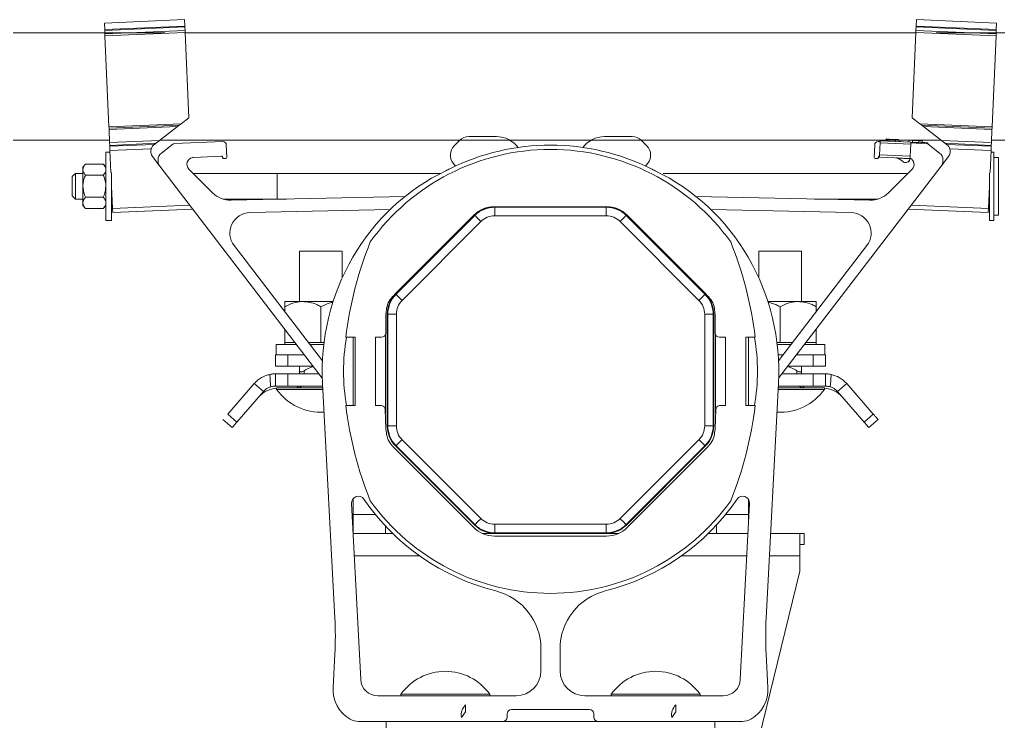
# Model space of a CAD drawing. Header units: feet. Extents: x -17 to 1389, y -162 to 787.
# Drawn here: x 556.53 to 570.69, y 85.02 to 95.17 of the extents above; entities that cross this region are included whole.
import ezdxf

# ---------------------------------------------------------------- set-up
doc = ezdxf.new("R2010")
doc.units = ezdxf.units.FT
doc.header["$MEASUREMENT"] = 0
doc.layers.add('ATI CENTER SUPPORT', color=7, linetype='Continuous')

msp = doc.modelspace()

# ---------------------------------------------------------------- linework, layer by layer
at = {"layer": 'ATI CENTER SUPPORT', "color": 8, "linetype": 'Continuous', "lineweight": 15}
for p, q in [((558.91613, 95.16566), (557.75703, 95.11505)), ((558.92027, 95.07084), (558.91613, 95.16566)), ((569.5045, 95.16566), (569.50036, 95.07084)), ((569.5045, 95.16566), (570.6636, 95.11505)), ((557.76117, 95.02023), (557.75703, 95.11505)), ((558.92027, 95.07084), (557.76117, 95.02023)), ((557.76166, 95.00903), (557.76117, 95.02023)), ((558.92076, 95.05964), (557.76166, 95.00903)), ((558.92076, 95.05964), (558.92027, 95.07084)), ((558.92291, 95.01031), (558.92076, 95.05964)), ((569.49987, 95.05964), (569.49772, 95.01031)), ((569.50036, 95.07084), (569.49987, 95.05964)), ((569.49987, 95.05964), (570.65897, 95.00903)), ((569.50036, 95.07084), (570.65946, 95.02023)), ((570.65946, 95.02023), (570.65897, 95.00903)), ((570.6636, 95.11505), (570.65946, 95.02023)), ((558.6296, 94.97633), (526.19142, 94.97633)), ((557.76382, 94.9597), (557.76166, 95.00903)), ((558.92291, 95.01031), (557.76382, 94.9597)), ((557.76516, 94.92888), (557.76382, 94.9597)), ((558.92426, 94.97949), (557.76516, 94.92888)), ((557.82257, 93.61397), (557.76516, 94.92888)), ((569.50396, 94.97633), (558.91667, 94.97633)), ((558.97817, 93.74461), (558.92426, 94.97949)), ((569.49637, 94.97949), (569.44246, 93.74461)), ((569.49637, 94.97949), (570.65547, 94.92888)), ((569.49772, 95.01031), (570.65681, 94.9597)), ((602.22921, 94.97633), (569.79103, 94.97633)), ((570.65547, 94.92888), (570.59806, 93.61397)), ((570.65681, 94.9597), (570.65547, 94.92888)), ((570.65897, 95.00903), (570.65681, 94.9597)), ((558.97817, 93.74461), (558.86738, 93.65959)), ((569.55325, 93.65959), (569.44246, 93.74461)), ((558.86738, 93.65959), (557.82257, 93.61397)), ((557.82343, 93.59425), (557.82257, 93.61397)), ((558.84006, 93.63863), (557.82343, 93.59425)), ((558.81275, 93.61767), (557.8243, 93.57451)), ((558.81275, 93.61767), (558.55245, 93.41793)), ((558.84006, 93.63863), (558.81275, 93.61767)), ((558.86738, 93.65959), (558.84006, 93.63863)), ((569.55325, 93.65959), (570.59806, 93.61397)), ((569.58057, 93.63863), (569.55325, 93.65959)), ((569.58057, 93.63863), (570.5972, 93.59425)), ((569.60788, 93.61767), (569.58057, 93.63863)), ((569.60788, 93.61767), (570.59633, 93.57451)), ((569.86818, 93.41793), (569.60788, 93.61767)), ((570.59806, 93.61397), (570.5972, 93.59425)), ((557.8243, 93.57451), (557.82343, 93.59425)), ((557.8325, 93.3865), (557.8243, 93.57451)), ((563.02686, 93.47396), (563.42894, 93.47396)), ((564.99169, 93.47396), (565.39377, 93.47396)), ((570.59633, 93.57451), (570.58813, 93.3865)), ((570.5972, 93.59425), (570.59633, 93.57451)), ((557.82326, 93.42137), (526.19142, 93.42137)), ((558.55245, 93.41793), (557.8325, 93.3865)), ((557.8342, 93.34773), (557.8325, 93.3865)), ((558.49877, 93.37675), (557.8342, 93.34773)), ((557.83479, 93.33403), (557.8342, 93.34773)), ((558.47981, 93.36219), (557.83479, 93.33403)), ((557.83748, 93.27249), (557.83479, 93.33403)), ((558.49877, 93.37675), (558.47981, 93.36219)), ((569.86363, 93.42137), (558.55692, 93.42137)), ((558.58104, 93.2366), (558.74822, 93.36488)), ((558.77019, 93.37288), (559.46863, 93.40337)), ((559.52803, 93.1737), (559.52015, 93.35405)), ((562.81545, 93.33924), (562.89595, 93.41974)), ((565.52468, 93.41974), (565.60518, 93.33924)), ((568.8926, 93.1737), (568.90048, 93.35405)), ((568.97833, 93.40222), (568.952, 93.40337)), ((568.97752, 93.38373), (568.96988, 93.20863)), ((568.97887, 93.41456), (568.97752, 93.38373)), ((568.97752, 93.38373), (569.42143, 93.36434)), ((568.97887, 93.41456), (569.42278, 93.39517)), ((569.06529, 93.43946), (569.06456, 93.43511)), ((569.10834, 93.4089), (569.1094, 93.43316)), ((569.10959, 93.43753), (569.1094, 93.43316)), ((569.1094, 93.43316), (569.20188, 93.42912)), ((569.20207, 93.4335), (569.10959, 93.43753)), ((569.20188, 93.42912), (569.20082, 93.40486)), ((569.20207, 93.4335), (569.20188, 93.42912)), ((569.20207, 93.4335), (569.24637, 93.43156)), ((569.24672, 93.42716), (569.24637, 93.43156)), ((569.40439, 93.42466), (569.40366, 93.42031)), ((569.4485, 93.41835), (569.40366, 93.42031)), ((569.42143, 93.36434), (569.41378, 93.18925)), ((569.42278, 93.39517), (569.42143, 93.36434)), ((569.57021, 93.37638), (569.42224, 93.38284)), ((569.65044, 93.37288), (569.42224, 93.38284)), ((569.57075, 93.38871), (569.42278, 93.39517)), ((569.4485, 93.41835), (569.44744, 93.3941)), ((569.44869, 93.42273), (569.4485, 93.41835)), ((569.4485, 93.41835), (569.54098, 93.41431)), ((569.44869, 93.42273), (569.54117, 93.41869)), ((569.53992, 93.39006), (569.54098, 93.41431)), ((569.54117, 93.41869), (569.54098, 93.41431)), ((569.57021, 93.37638), (569.57075, 93.38871)), ((569.58581, 93.41235), (569.58547, 93.41675)), ((569.66885, 93.37207), (569.66939, 93.38441)), ((569.83959, 93.2366), (569.67241, 93.36488)), ((569.86818, 93.41793), (570.58813, 93.3865)), ((569.92186, 93.37675), (570.58643, 93.34773)), ((569.94082, 93.36219), (569.92186, 93.37675)), ((569.94614, 93.35812), (569.94082, 93.36219)), ((569.94082, 93.36219), (570.58583, 93.33403)), ((570.58583, 93.33403), (570.58315, 93.27249)), ((570.58643, 93.34773), (570.58583, 93.33403)), ((570.58813, 93.3865), (570.58643, 93.34773)), ((602.22921, 93.42137), (570.59737, 93.42137)), ((557.83845, 93.25032), (557.77805, 93.25032)), ((557.77805, 92.26291), (557.77805, 93.25032)), ((558.43228, 93.29846), (557.83748, 93.27249)), ((557.85136, 92.95468), (557.83748, 93.27249)), ((558.45171, 93.18506), (558.55825, 93.0462)), ((559.04512, 93.17239), (559.45156, 93.19013)), ((568.96988, 93.20863), (568.96853, 93.1778)), ((568.96853, 93.1778), (569.41244, 93.15842)), ((568.96988, 93.20863), (569.41378, 93.18925)), ((569.41378, 93.18925), (569.41244, 93.15842)), ((569.86237, 93.0462), (569.96892, 93.18506)), ((569.98835, 93.29846), (570.58315, 93.27249)), ((570.58315, 93.27249), (570.56927, 92.95468)), ((570.62234, 93.25032), (570.58218, 93.25032)), ((570.62234, 93.25032), (570.62234, 92.26291)), ((557.48232, 93.077), (557.4453, 93.03407)), ((557.48232, 93.077), (557.74102, 93.077)), ((557.77805, 93.03407), (557.74102, 93.077)), ((558.53275, 93.13868), (558.53275, 93.12134)), ((558.55825, 93.0462), (560.909, 89.98265)), ((559.0377, 93.17178), (559.03241, 93.17085)), ((559.46702, 93.17534), (559.46702, 93.17169)), ((559.48247, 93.15689), (559.51387, 93.15826)), ((562.83747, 93.04875), (562.80267, 93.09158)), ((565.61796, 93.09158), (565.58316, 93.04875)), ((569.86237, 93.0462), (567.50979, 89.98025)), ((568.93815, 93.15689), (568.90675, 93.15826)), ((568.95361, 93.17534), (568.95361, 93.17169)), ((569.23604, 93.16093), (569.23635, 93.16067)), ((569.23635, 93.16067), (569.40684, 93.15322)), ((569.23635, 93.16067), (569.29611, 93.12207)), ((569.39076, 93.11029), (569.39731, 93.11874)), ((569.39475, 93.11776), (569.40684, 93.15322)), ((569.4013, 93.12621), (569.39475, 93.11776)), ((569.39731, 93.11874), (569.4013, 93.12621)), ((569.4013, 93.12621), (569.41228, 93.15843)), ((569.40684, 93.15322), (569.40681, 93.15348)), ((569.40684, 93.15322), (569.41092, 93.15849)), ((569.41246, 93.15895), (569.41339, 93.16167)), ((569.41253, 93.16057), (569.41339, 93.16167)), ((569.88788, 93.13868), (569.88788, 93.12134)), ((570.69011, 93.1733), (570.62234, 93.1733)), ((570.69011, 92.33993), (570.69011, 93.1733)), ((557.33868, 92.94175), (557.2924, 92.89547)), ((557.2924, 92.61776), (557.2924, 92.89547)), ((557.4453, 92.94175), (557.33868, 92.94175)), ((557.33868, 92.94175), (557.33868, 92.57148)), ((557.4453, 92.47916), (557.4453, 93.03407)), ((557.48232, 92.91681), (557.74102, 92.91681)), ((557.86001, 92.26291), (557.86001, 92.95468)), ((558.97973, 93.00379), (559.32114, 92.66239)), ((562.61406, 92.94175), (559.04177, 92.94175)), ((560.25461, 92.94175), (560.25461, 92.57148)), ((569.37886, 92.94175), (565.83871, 92.94175)), ((569.4409, 93.00379), (569.09949, 92.66239)), ((570.56062, 92.94916), (570.56062, 92.26291)), ((557.87399, 92.43631), (557.86001, 92.75661)), ((570.56062, 92.75661), (570.54664, 92.43631)), ((557.2924, 92.61776), (557.33868, 92.57148)), ((570.55437, 92.61344), (570.56062, 92.61344)), ((557.33868, 92.57148), (557.4453, 92.57148)), ((557.4453, 92.47916), (557.48232, 92.43623)), ((557.48232, 92.59642), (557.74102, 92.59642)), ((557.74102, 92.43623), (557.77805, 92.47916)), ((557.86001, 92.57148), (557.86809, 92.57148)), ((558.98889, 92.48499), (557.87399, 92.43631)), ((559.47035, 92.57148), (560.39087, 92.57148)), ((559.59104, 92.55403), (562.10608, 92.6089)), ((568.82959, 92.55403), (566.31455, 92.6089)), ((568.02976, 92.57148), (568.95028, 92.57148)), ((569.43174, 92.48499), (570.54664, 92.43631)), ((570.56062, 92.56407), (570.55222, 92.56407)), ((557.48232, 92.43623), (557.74102, 92.43623)), ((557.87668, 92.37466), (557.87399, 92.43631)), ((559.03475, 92.42522), (557.87668, 92.37466)), ((559.86179, 92.37475), (561.88955, 92.41899)), ((563.09937, 92.33624), (561.95384, 91.19071)), ((561.9678, 91.19649), (563.11334, 92.34203)), ((561.97536, 91.19472), (563.11511, 92.33447)), ((561.97618, 91.1939), (563.11593, 92.33365)), ((563.11334, 92.34203), (563.152, 92.38069)), ((563.11511, 92.33447), (563.11593, 92.33365)), ((563.152, 92.38069), (563.15185, 92.38084)), ((563.4003, 92.46089), (565.02033, 92.46089)), ((563.40439, 92.32973), (563.40439, 92.45429)), ((563.40439, 92.45429), (565.01624, 92.45429)), ((563.40439, 92.45313), (565.01624, 92.45313)), ((565.01624, 92.32973), (563.40439, 92.32973)), ((565.01624, 92.32973), (565.01624, 92.45429)), ((565.10003, 92.45299), (565.10196, 92.45299)), ((565.30552, 92.33447), (565.3047, 92.33365)), ((565.3047, 92.33365), (566.44445, 91.1939)), ((565.30552, 92.33447), (566.44527, 91.19472)), ((565.30729, 92.34203), (566.45283, 91.19649)), ((566.46679, 91.19071), (565.32126, 92.33624)), ((568.55883, 92.37475), (566.53108, 92.419)), ((569.38588, 92.42522), (570.54395, 92.37466)), ((570.54664, 92.43631), (570.54395, 92.37466)), ((570.62234, 92.33993), (570.69011, 92.33993)), ((557.77805, 92.26291), (557.86001, 92.26291)), ((563.20319, 92.24639), (562.06344, 91.10664)), ((566.35719, 91.10664), (565.21744, 92.24639)), ((570.56062, 92.26291), (570.62234, 92.26291)), ((559.63325, 91.89827), (560.91194, 90.23184)), ((560.58113, 91.81741), (560.58113, 91.08926)), ((561.19212, 91.81741), (560.58113, 91.81741)), ((561.19826, 91.43251), (561.19826, 91.81741)), ((567.22237, 91.81741), (567.22237, 91.43251)), ((567.83949, 91.81741), (567.22237, 91.81741)), ((568.78738, 91.89827), (567.50926, 90.23259)), ((567.83949, 91.08926), (567.83949, 91.81741)), ((561.89457, 91.12326), (561.9678, 91.19649)), ((561.97536, 91.19472), (561.97618, 91.1939)), ((566.44527, 91.19472), (566.44445, 91.1939)), ((561.06654, 91.08926), (560.36539, 91.08926)), ((561.92718, 91.16145), (561.92692, 91.16119)), ((566.49371, 91.16119), (566.49345, 91.16145)), ((568.05524, 91.08926), (567.35409, 91.08926)), ((560.36539, 91.01521), (560.36539, 90.94413)), ((567.53093, 91.01521), (567.53093, 90.49682)), ((568.05524, 91.01521), (568.05524, 90.94413)), ((561.82919, 90.88978), (561.82919, 90.632)), ((561.84894, 89.2895), (561.84894, 90.90953)), ((561.85554, 89.29359), (561.85554, 90.90544)), ((561.85554, 90.90544), (561.9801, 90.90544)), ((561.8567, 89.29359), (561.8567, 90.90544)), ((561.9801, 90.90544), (561.9801, 89.29359)), ((566.44052, 89.29359), (566.44052, 90.90544)), ((566.44052, 90.90544), (566.56509, 90.90544)), ((566.56393, 90.90544), (566.56393, 89.29359)), ((566.56509, 90.90544), (566.56509, 89.29359)), ((566.57169, 90.90953), (566.57169, 89.2895)), ((566.59144, 90.632), (566.59144, 90.88978)), ((560.36539, 90.6911), (560.36539, 90.46621)), ((568.05524, 90.46621), (568.05524, 90.6911)), ((560.36539, 90.49682), (560.51446, 90.49682)), ((560.70862, 90.49682), (560.93488, 90.49682)), ((561.38387, 90.57347), (561.24949, 90.57347)), ((561.35561, 90.57347), (561.35561, 89.58607)), ((561.38387, 89.58607), (561.38387, 90.57347)), ((561.76756, 90.57347), (561.6801, 90.57347)), ((561.6801, 89.58607), (561.6801, 90.57347)), ((561.82179, 89.47439), (561.82179, 90.60572)), ((566.59884, 90.60572), (566.59884, 89.47439)), ((566.74053, 90.57347), (566.65307, 90.57347)), ((566.74053, 89.58607), (566.74053, 90.57347)), ((567.03675, 89.58607), (567.03675, 90.57347)), ((567.17114, 90.57347), (567.03675, 90.57347)), ((567.07662, 89.58607), (567.07662, 90.57347)), ((567.48575, 90.49682), (567.71201, 90.49682)), ((567.90617, 90.49682), (568.05524, 90.49682)), ((560.24147, 90.46621), (560.24147, 90.3181)), ((560.24147, 90.46621), (560.53795, 90.46621)), ((560.73211, 90.46621), (560.93113, 90.46621)), ((567.4895, 90.46621), (567.68852, 90.46621)), ((567.88268, 90.46621), (568.17916, 90.46621)), ((568.17916, 90.3181), (568.17916, 90.46621)), ((560.23015, 90.15577), (560.23015, 90.3181)), ((560.23015, 90.3181), (560.6516, 90.3181)), ((560.41093, 90.3181), (560.41093, 90.15577)), ((567.50358, 90.3181), (567.57487, 90.3181)), ((567.76903, 90.3181), (568.19048, 90.3181)), ((568.0097, 90.15577), (568.0097, 90.3181)), ((568.19048, 90.3181), (568.19048, 90.15577)), ((560.77616, 90.15577), (560.23015, 90.15577)), ((560.57859, 90.08939), (560.57859, 90.04345)), ((560.64771, 90.04345), (560.64771, 90.08939)), ((567.64447, 90.15577), (568.19048, 90.15577)), ((567.77284, 90.04345), (567.77284, 90.08939)), ((567.84196, 90.08939), (567.84196, 90.04345)), ((560.23015, 90.04345), (560.23015, 89.8667)), ((560.86235, 90.04345), (560.23015, 90.04345)), ((560.41093, 89.8667), (560.41093, 90.04345)), ((568.19048, 90.04345), (567.55828, 90.04345)), ((568.0097, 90.04345), (568.0097, 89.8667)), ((568.19048, 89.8667), (568.19048, 90.04345)), ((559.92462, 89.90421), (559.54076, 89.46263)), ((560.05801, 89.78825), (559.67415, 89.34667)), ((560.05801, 89.78825), (559.92462, 89.90421)), ((560.23015, 89.8667), (560.91508, 89.8667)), ((560.24789, 89.8426), (560.24789, 89.81852)), ((560.91634, 89.8426), (560.24789, 89.8426)), ((560.9176, 89.81852), (560.24789, 89.81852)), ((560.91297, 89.90696), (561.09088, 86.51217)), ((567.50766, 89.90696), (567.32975, 86.51217)), ((568.17274, 89.81852), (567.50303, 89.81852)), ((568.17274, 89.8426), (567.50429, 89.8426)), ((568.19048, 89.8667), (567.50555, 89.8667)), ((568.17274, 89.81852), (568.17274, 89.8426)), ((568.36262, 89.78825), (568.49601, 89.90421)), ((568.74648, 89.34667), (568.36262, 89.78825)), ((568.87987, 89.46263), (568.49601, 89.90421)), ((561.38387, 89.58607), (561.24949, 89.58607)), ((561.76756, 89.58607), (561.6801, 89.58607)), ((561.81994, 89.52721), (561.82945, 89.2549)), ((566.60069, 89.52721), (566.59118, 89.2549)), ((566.74053, 89.58607), (566.65307, 89.58607)), ((567.17114, 89.58607), (567.03675, 89.58607)), ((559.60522, 89.26737), (559.47183, 89.38333)), ((559.54076, 89.46263), (559.67415, 89.34667)), ((568.74648, 89.34667), (568.87987, 89.46263)), ((568.9488, 89.38333), (568.81541, 89.26737)), ((561.85554, 89.29359), (561.9801, 89.29359)), ((566.44052, 89.29359), (566.56509, 89.29359)), ((562.06344, 89.09239), (563.20319, 87.95264)), ((565.21744, 87.95264), (566.35719, 89.09239)), ((561.92718, 88.99809), (561.92692, 88.99835)), ((561.95384, 88.96883), (563.09937, 87.82329)), ((563.11334, 87.857), (561.9678, 89.00254)), ((561.97536, 89.00431), (561.97618, 89.00513)), ((563.11511, 87.86456), (561.97536, 89.00431)), ((563.11593, 87.86538), (561.97618, 89.00513)), ((566.44445, 89.00513), (565.3047, 87.86538)), ((566.44527, 89.00431), (565.30552, 87.86456)), ((566.45283, 89.00254), (565.30729, 87.857)), ((565.32126, 87.82329), (566.46679, 88.96883)), ((566.44527, 89.00431), (566.44445, 89.00513)), ((566.49371, 88.99835), (566.49345, 88.99809)), ((561.35561, 88.24045), (561.35561, 87.73814)), ((567.07662, 87.93168), (567.07662, 88.224)), ((561.46498, 85.62354), (561.3315, 88.17048)), ((567.08913, 88.17048), (566.95565, 85.62354)), ((561.67767, 88.00968), (561.35561, 88.00968)), ((566.74296, 88.00968), (567.07662, 88.00968)), ((561.82166, 87.73814), (561.82166, 87.84507)), ((563.11511, 87.86456), (563.11593, 87.86538)), ((563.40439, 87.86931), (565.01624, 87.86931)), ((563.40439, 87.74474), (563.40439, 87.86931)), ((565.01624, 87.74474), (565.01624, 87.86931)), ((565.30552, 87.86456), (565.3047, 87.86538)), ((566.61056, 87.85752), (566.61056, 87.73814)), ((561.35415, 87.73814), (561.92638, 87.73814)), ((563.22125, 87.73814), (565.19938, 87.73814)), ((563.4003, 87.69864), (565.02033, 87.69864)), ((565.01624, 87.7459), (563.40439, 87.7459)), ((565.01624, 87.74474), (563.40439, 87.74474)), ((566.49425, 87.73814), (567.06648, 87.73814)), ((567.394, 87.73814), (567.8779, 87.73814)), ((567.81618, 87.19259), (567.81618, 87.73814)), ((567.8779, 87.57621), (567.8779, 87.73814)), ((567.81618, 87.57621), (567.8779, 87.57621)), ((561.37113, 87.41427), (562.31435, 87.41427)), ((566.10628, 87.41427), (567.0495, 87.41427)), ((567.37703, 87.41427), (567.81618, 87.41427)), ((567.22203, 84.76684), (567.81618, 87.19259)), ((561.06517, 85.50555), (561.09086, 85.99499)), ((564.07208, 86.06807), (564.07208, 85.75001)), ((564.34855, 86.06807), (564.34855, 85.75001)), ((567.35546, 85.50555), (567.32977, 85.99499)), ((563.71168, 85.3896), (561.71149, 85.3896)), ((562.04727, 85.41369), (562.04727, 85.3896)), ((562.04727, 85.41369), (563.33089, 85.41369)), ((563.33089, 85.3896), (563.33089, 85.41369)), ((566.70914, 85.3896), (564.70895, 85.3896)), ((565.08974, 85.41369), (565.08974, 85.3896)), ((565.08974, 85.41369), (566.37336, 85.41369)), ((566.37336, 85.3896), (566.37336, 85.41369)), ((562.97987, 85.26014), (562.97987, 85.15998)), ((566.02234, 85.26014), (566.02234, 85.15998)), ((562.97987, 85.15998), (562.92166, 85.0777)), ((563.58391, 85.07981), (563.58391, 85.13165)), ((563.64439, 85.19212), (564.77624, 85.19212)), ((564.83672, 85.13165), (564.83672, 85.07981)), ((566.02234, 85.15998), (565.96413, 85.0777)), ((566.98636, 85.01933), (561.43427, 85.01933)), ((561.83416, 85.01933), (561.83416, 84.64905)), ((566.58647, 85.01933), (566.58647, 84.64905))]:
    msp.add_line(p, q, dxfattribs=at)
at = {"layer": 'ATI CENTER SUPPORT', "color": 8, "linetype": 'Continuous', "lineweight": 15, "flags": 128}
for points in [[(558.92426, 94.97949), (558.92399, 94.9855), (558.92374, 94.99128), (558.92351, 94.99661), (558.92331, 95.00128), (558.92314, 95.00512), (558.92301, 95.00796), (558.92294, 95.00972), (558.92291, 95.01031)], [(569.49772, 95.01031), (569.49769, 95.00972), (569.49762, 95.00796), (569.49749, 95.00512), (569.49732, 95.00128), (569.49712, 94.99661), (569.49689, 94.99128), (569.49664, 94.9855), (569.49637, 94.97949)], [(558.47981, 93.36219), (558.47888, 93.36149), (558.4771, 93.36012), (558.47449, 93.35812)], [(558.55245, 93.41793), (558.54235, 93.41018), (558.5326, 93.40271), (558.52357, 93.39577), (558.51556, 93.38963), (558.50886, 93.38449), (558.50372, 93.38055), (558.50032, 93.37794), (558.49877, 93.37675)], [(569.06456, 93.43511), (569.06798, 93.43496), (569.0777, 93.43454), (569.09224, 93.4339), (569.1094, 93.43316)], [(569.10959, 93.43753), (569.09264, 93.43827), (569.07827, 93.4389), (569.06866, 93.43932), (569.06529, 93.43946)], [(569.20188, 93.42912), (569.21904, 93.42837), (569.23358, 93.42774), (569.2433, 93.42731), (569.24672, 93.42716)], [(569.40439, 93.42466), (569.40776, 93.42451), (569.41736, 93.42409), (569.43173, 93.42347), (569.44869, 93.42273)], [(569.54098, 93.41431), (569.55814, 93.41356), (569.57268, 93.41293), (569.5824, 93.4125), (569.58581, 93.41235)], [(569.54117, 93.41869), (569.55812, 93.41795), (569.57249, 93.41732), (569.58209, 93.4169), (569.58547, 93.41675)], [(569.57075, 93.38871), (569.58999, 93.38787), (569.6085, 93.38707), (569.62555, 93.38632), (569.6405, 93.38567), (569.65277, 93.38513), (569.66188, 93.38474), (569.6675, 93.38449), (569.66939, 93.38441)], [(569.92186, 93.37675), (569.92031, 93.37794), (569.91691, 93.38055), (569.91177, 93.38449), (569.90507, 93.38963), (569.89706, 93.39577), (569.88803, 93.40271), (569.87828, 93.41018), (569.86818, 93.41793)], [(563.20319, 92.24639), (563.18635, 92.26323), (563.17015, 92.27943), (563.15518, 92.2944), (563.13116, 92.31842), (563.12301, 92.32658), (563.11787, 92.33172), (563.11593, 92.33365)], [(565.21744, 92.24639), (565.23428, 92.26323), (565.25048, 92.27943), (565.26545, 92.2944), (565.28947, 92.31842), (565.29762, 92.32658), (565.30276, 92.33172), (565.3047, 92.33365)], [(562.06344, 91.10664), (562.0466, 91.12348), (562.0304, 91.13968), (562.01543, 91.15465), (562.00227, 91.16781), (561.99141, 91.17867), (561.98326, 91.18682), (561.97811, 91.19196), (561.97618, 91.1939)], [(566.35719, 91.10664), (566.37403, 91.12348), (566.39023, 91.13968), (566.4052, 91.15465), (566.41836, 91.16781), (566.42922, 91.17867), (566.43737, 91.18682), (566.44251, 91.19196), (566.44445, 91.1939)], [(568.87987, 89.46263), (568.89499, 89.44523), (568.9086, 89.42957), (568.92049, 89.4159), (568.93047, 89.40442), (568.9384, 89.3953), (568.94415, 89.38868), (568.94764, 89.38467), (568.9488, 89.38333)], [(559.67415, 89.34667), (559.65903, 89.32928), (559.64542, 89.31362), (559.63353, 89.29994), (559.62355, 89.28846), (559.61562, 89.27934), (559.60987, 89.27273), (559.60639, 89.26871), (559.60522, 89.26737)], [(568.81541, 89.26737), (568.81424, 89.26871), (568.81076, 89.27273), (568.80501, 89.27934), (568.79708, 89.28846), (568.7871, 89.29994), (568.77521, 89.31362), (568.7616, 89.32928), (568.74648, 89.34667)], [(561.97618, 89.00513), (561.97811, 89.00707), (561.98326, 89.01221), (561.99141, 89.02036), (562.00227, 89.03122), (562.01543, 89.04438), (562.0304, 89.05935), (562.0466, 89.07556), (562.06344, 89.09239)], [(566.44445, 89.00513), (566.44251, 89.00707), (566.43737, 89.01221), (566.42922, 89.02036), (566.41836, 89.03122), (566.4052, 89.04438), (566.39023, 89.05935), (566.37403, 89.07556), (566.35719, 89.09239)], [(563.11593, 87.86538), (563.11787, 87.86732), (563.12301, 87.87246), (563.15518, 87.90463), (563.17015, 87.9196), (563.18635, 87.9358), (563.20319, 87.95264)], [(565.3047, 87.86538), (565.30276, 87.86732), (565.29762, 87.87246), (565.26545, 87.90463), (565.25048, 87.9196), (565.23428, 87.9358), (565.21744, 87.95264)]]:
    msp.add_lwpolyline(points, dxfattribs=at)
at = {"layer": 'ATI CENTER SUPPORT', "color": 8, "linetype": 'Continuous', "lineweight": 15}
msp.add_lwpolyline([(560.8897, 91.01521), (560.8897, 90.49682)], dxfattribs=at)
for centre, radius, start, end in [((563.02686, 93.28883), 0.18514, 90, 135), ((563.42894, 93.08493), 0.38904, 36.616696, 90), ((564.99169, 93.08493), 0.38904, 90, 143.383304), ((565.39377, 93.28883), 0.18514, 45, 90), ((558.77188, 93.33404), 0.03887, 92.5, 127.5), ((559.47078, 93.35405), 0.04937, 0, 92.5), ((564.21031, 90.07977), 3.27102, 63.542231, 116.457769), ((562.94636, 93.20833), 0.18514, 135, 219.092931), ((565.47427, 93.20833), 0.18514, 320.907069, 45), ((568.94985, 93.35405), 0.04937, 87.5, 180), ((569.0373, 93.43968), 0.02765, 267.5, 350.5), ((569.27428, 93.42933), 0.02765, 184.5, 267.5), ((569.37639, 93.42487), 0.02765, 267.5, 350.5), ((569.61338, 93.41452), 0.02765, 184.5, 267.5), ((569.03405, 79.00713), 14.37897, 87.469666, 87.543091), ((569.64875, 93.33404), 0.03887, 52.5, 87.5), ((558.54963, 93.26019), 0.12343, 161.941164, 217.5), ((558.65617, 93.13868), 0.12343, 127.5, 180), ((559.45221, 93.17534), 0.01481, 0, 92.5), ((564.21031, 90.07977), 3.20906, 35.66106, 144.33894), ((568.96842, 93.17534), 0.01481, 87.5, 180), ((569.76446, 93.13868), 0.12343, 0, 52.5), ((569.871, 93.26019), 0.12343, 322.5, 18.058836), ((558.65617, 93.12134), 0.12343, 180, 217.5), ((559.04955, 93.07361), 0.09874, 100, 225), ((559.04942, 93.07374), 0.09874, 92.5, 96.820454), ((559.48183, 93.17169), 0.01481, 180, 272.5), ((559.51323, 93.17306), 0.01481, 272.5, 2.5), ((568.9074, 93.17306), 0.01481, 177.5, 267.5), ((568.9388, 93.17169), 0.01481, 267.5, 0), ((569.3474, 93.16501), 0.0669, 219.937981, 315.058793), ((569.37108, 93.07361), 0.09874, 315, 65.102047), ((569.76446, 93.12134), 0.12343, 322.5, 0), ((564.05309, 90.17054), 3.12033, 115.744407, 150), ((560.55332, 97.42812), 4.93701, 295.744407, 296.457769), ((567.86731, 97.42812), 4.93701, 243.542231, 244.255593), ((564.36754, 90.17054), 3.12033, 30, 64.255593), ((559.58296, 92.92421), 0.37028, 225, 271.25), ((568.83767, 92.92421), 0.37028, 268.75, 315), ((559.86826, 92.0786), 0.29622, 91.25, 217.5), ((563.4003, 92.03532), 0.42557, 90, 135), ((563.4003, 92.05507), 0.40582, 90, 135), ((563.40439, 92.04519), 0.4091, 90, 135), ((563.40439, 92.04519), 0.40794, 90, 135), ((563.40439, 92.04519), 0.28453, 90, 135), ((565.01624, 92.04519), 0.4091, 45, 90), ((565.01624, 92.04519), 0.40794, 45, 90), ((565.01624, 92.04519), 0.28453, 45, 90), ((565.02033, 92.05507), 0.40582, 45, 90), ((565.02033, 92.03532), 0.42557, 45, 90), ((568.55237, 92.0786), 0.29622, 322.5, 88.75), ((566.64115, 89.92332), 5.43072, 158.080586, 173.124193), ((561.77948, 89.92332), 5.43072, 6.875807, 21.919414), ((564.21031, 90.07977), 3.30187, 150, 183), ((564.21031, 90.07977), 3.30187, 357, 30), ((562.25476, 90.90953), 0.40582, 135, 180), ((562.26464, 90.90544), 0.4091, 135, 180), ((562.26464, 90.90544), 0.40794, 135, 180), ((566.15599, 90.90544), 0.40794, 0, 45), ((566.15599, 90.90544), 0.4091, 0, 45), ((566.16587, 90.90953), 0.40582, 0, 45), ((562.14975, 90.93836), 0.31513, 135, 175.418529), ((562.25476, 90.88978), 0.42557, 135, 140.331223), ((562.26464, 90.90544), 0.28453, 135, 180), ((566.15599, 90.90544), 0.28453, 0, 45), ((566.16587, 90.88978), 0.42557, 39.668777, 45), ((566.27088, 90.93836), 0.31513, 4.581471, 45), ((562.25476, 90.88978), 0.42557, 170.020935, 180), ((566.16587, 90.88978), 0.42557, 0, 9.979065), ((561.76756, 90.63518), 0.06171, 270, 357.044145), ((566.65307, 90.63518), 0.06171, 182.955855, 270), ((564.21031, 90.07977), 2.99331, 170.50655, 189.493472), ((564.21031, 90.07977), 2.99331, 350.50655, 9.49345), ((560.26543, 89.47149), 0.36435, 92.759656, 139), ((560.8897, 90.27814), 0.78941, 215.607618, 273.276461), ((560.51745, 89.90382), 0.06122, 270, 322.67761), ((567.53093, 90.27814), 0.78941, 267.249098, 324.392382), ((567.90318, 89.90382), 0.06122, 217.32239, 270), ((568.1552, 89.47149), 0.36435, 41, 87.240344), ((566.64115, 90.23622), 5.43072, 186.875807, 201.919414), ((561.75827, 89.52506), 0.06171, 2, 81.337649), ((566.66236, 89.52506), 0.06171, 98.662351, 178), ((561.77948, 90.23622), 5.43072, 338.080586, 353.124193), ((562.25476, 89.26975), 0.42557, 182, 189.979065), ((562.25476, 89.2895), 0.40582, 180, 225), ((562.26464, 89.29359), 0.4091, 180, 225), ((562.26464, 89.29359), 0.40794, 180, 225), ((562.26464, 89.29359), 0.28453, 180, 225), ((566.15599, 89.29359), 0.28453, 315, 0), ((566.15599, 89.29359), 0.40794, 315, 0), ((566.15599, 89.29359), 0.4091, 315, 0), ((566.16587, 89.2895), 0.40582, 315, 0), ((566.16587, 89.26975), 0.42557, 350.020935, 358), ((562.14975, 89.22118), 0.31513, 184.581471, 225), ((566.27088, 89.22118), 0.31513, 315, 355.418529), ((562.25476, 89.26975), 0.42557, 219.668777, 225), ((566.16587, 89.26975), 0.42557, 315, 320.331223), ((561.4301, 88.17564), 0.09874, 34.406621, 183), ((564.21031, 90.07977), 3.27102, 214.406621, 255.973326), ((564.21031, 90.07977), 3.27102, 284.026674, 325.593379), ((566.99053, 88.17564), 0.09874, 357, 145.593379), ((564.21031, 90.07977), 3.20906, 215.66106, 324.33894), ((563.40439, 88.15384), 0.28453, 225, 270), ((565.01624, 88.15384), 0.28453, 270, 315), ((563.4003, 88.12421), 0.42557, 225, 270), ((563.4003, 88.14396), 0.40582, 225, 270), ((563.40439, 88.15384), 0.4091, 225, 270), ((563.40439, 88.15384), 0.40794, 225, 270), ((565.01624, 88.15384), 0.40794, 270, 315), ((565.01624, 88.15384), 0.4091, 270, 315), ((565.02033, 88.14396), 0.40582, 270, 315), ((565.02033, 88.12421), 0.42557, 270, 315), ((563.2081, 86.06806), 0.86398, 0, 75.973326), ((565.21253, 86.06806), 0.86398, 104.026674, 180), ((556.16063, 86.25379), 4.93701, 356.99525, 3), ((572.26, 86.25379), 4.93701, 177, 183.00475), ((562.68908, 84.95407), 0.78941, 35.607618, 144.392382), ((563.71168, 85.75001), 0.3604, 270, 0), ((564.70895, 85.75001), 0.3604, 180, 270), ((565.73155, 84.95407), 0.78941, 35.607618, 144.392382), ((561.71149, 85.63646), 0.24685, 183, 270), ((566.70914, 85.63646), 0.24685, 270, 357), ((561.55819, 85.47967), 0.4937, 176.99525, 239.866792), ((566.86244, 85.47967), 0.4937, 300.133208, 3.00475), ((563.13998, 85.10856), 0.22049, 136.566238, 188.044705), ((566.18245, 85.10855), 0.22049, 136.566391, 188.044282), ((563.64439, 85.13165), 0.06048, 90, 180), ((564.77624, 85.13165), 0.06048, 0, 90), ((561.43427, 85.26618), 0.24685, 239.866792, 270), ((563.52343, 85.07981), 0.06048, 270, 0), ((564.8972, 85.07981), 0.06048, 180, 270), ((566.98636, 85.26618), 0.24685, 270, 300.133208)]:
    msp.add_arc(centre, radius, start, end, dxfattribs=at)
for centre, start_param, end_param in [((560.51745, 89.90382), 4.71238898, 5.63178671), ((567.90318, 89.90382), 3.79299125, 4.71238898)]:
    msp.add_ellipse(centre, major_axis=(0.13034, 0), ratio=0.46969697, start_param=start_param, end_param=end_param, dxfattribs=at)
for points, knots in [([(558.47449, 93.35812), (558.47, 93.35443), (558.46105, 93.34709), (558.4466, 93.32944), (558.43718, 93.31229), (558.43341, 93.30165), (558.43228, 93.29846)], [0, 0, 0, 0, 0.30673999, 0.61137812, 0.88335808, 1, 1, 1, 1]), ([(569.98835, 93.29846), (569.98549, 93.30578), (569.97978, 93.32037), (569.9667, 93.33912), (569.95446, 93.35152), (569.94812, 93.35655), (569.94614, 93.35812)], [0, 0, 0, 0, 0.26942202, 0.53727813, 0.85599061, 1, 1, 1, 1]), ([(557.4453, 92.9969), (557.4467, 93.0081), (557.44956, 93.0309), (557.46615, 93.05744), (557.47866, 93.07257), (557.48232, 93.077)], [0, 0, 0, 0, 0.40573116, 0.82609365, 1, 1, 1, 1]), ([(557.77805, 92.9969), (557.77665, 93.0081), (557.77379, 93.0309), (557.7572, 93.05744), (557.74469, 93.07257), (557.74102, 93.077)], [0, 0, 0, 0, 0.40573116, 0.82609365, 1, 1, 1, 1]), ([(569.21268, 93.16714), (569.21401, 93.16709), (569.21706, 93.16697), (569.22317, 93.16652), (569.23021, 93.16503), (569.2341, 93.1623), (569.23604, 93.16093)], [0, 0, 0, 0, 0.19905173, 0.45745711, 0.72901831, 1, 1, 1, 1]), ([(569.40681, 93.15348), (569.40654, 93.15477), (569.40599, 93.15736), (569.40641, 93.15853), (569.40868, 93.1586), (569.4113, 93.15848), (569.41244, 93.15842)], [0, 0, 0, 0, 0.27102238, 0.54256213, 0.80093579, 1, 1, 1, 1]), ([(569.40833, 93.15848), (569.4082, 93.15796), (569.40775, 93.15626), (569.40719, 93.15462), (569.40681, 93.15348)], [0, 0, 0, 0, 0.30532329, 1, 1, 1, 1]), ([(557.48232, 92.91681), (557.47261, 92.92925), (557.45281, 92.9546), (557.44537, 92.98226), (557.4453, 92.99651), (557.4453, 92.9969)], [0, 0, 0, 0, 0.48399084, 0.98561769, 1, 1, 1, 1]), ([(557.4453, 92.75661), (557.44534, 92.76025), (557.44582, 92.80496), (557.45876, 92.85987), (557.47839, 92.9073), (557.48232, 92.91681)], [0, 0, 0, 0, 0.06604785, 0.81289507, 1, 1, 1, 1]), ([(557.74102, 92.91681), (557.75074, 92.92925), (557.77053, 92.9546), (557.77798, 92.98226), (557.77805, 92.99651), (557.77805, 92.9969)], [0, 0, 0, 0, 0.48399084, 0.98561769, 1, 1, 1, 1]), ([(557.77805, 92.75661), (557.77801, 92.76025), (557.77753, 92.80496), (557.76459, 92.85987), (557.74496, 92.9073), (557.74102, 92.91681)], [0, 0, 0, 0, 0.06604785, 0.81289507, 1, 1, 1, 1]), ([(557.48232, 92.59642), (557.47667, 92.60997), (557.45544, 92.66089), (557.44959, 92.7161), (557.4453, 92.75661)], [0, 0, 0, 0, 0.26616024, 1, 1, 1, 1]), ([(557.74102, 92.59642), (557.74667, 92.60997), (557.7679, 92.66089), (557.77376, 92.7161), (557.77805, 92.75661)], [0, 0, 0, 0, 0.26616024, 1, 1, 1, 1]), ([(557.4453, 92.51633), (557.4467, 92.52752), (557.44956, 92.55032), (557.46615, 92.57687), (557.47866, 92.592), (557.48232, 92.59642)], [0, 0, 0, 0, 0.40572381, 0.82610462, 1, 1, 1, 1]), ([(557.48232, 92.43623), (557.47261, 92.44867), (557.45281, 92.474), (557.44537, 92.50174), (557.4453, 92.51593), (557.4453, 92.51633)], [0, 0, 0, 0, 0.48399676, 0.98561973, 1, 1, 1, 1]), ([(557.77805, 92.51633), (557.77665, 92.52752), (557.77378, 92.55032), (557.7572, 92.57687), (557.74469, 92.592), (557.74102, 92.59642)], [0, 0, 0, 0, 0.40572381, 0.82610462, 1, 1, 1, 1]), ([(557.74102, 92.43623), (557.75074, 92.44867), (557.77053, 92.474), (557.77798, 92.50174), (557.77805, 92.51593), (557.77805, 92.51633)], [0, 0, 0, 0, 0.48399676, 0.98561973, 1, 1, 1, 1]), ([(560.36539, 91.01521), (560.40416, 91.03378), (560.48309, 91.0716), (560.57373, 91.08863), (560.62233, 91.0892), (560.62754, 91.08926)], [0, 0, 0, 0, 0.46298096, 0.94243509, 1, 1, 1, 1]), ([(560.36539, 91.08926), (560.36539, 91.08925), (560.36539, 91.08908), (560.36539, 91.08013), (560.36539, 91.05185), (560.36539, 91.026), (560.36539, 91.01521)], [0, 0, 0, 0, 0.02585064, 0.3774451, 0.73992947, 1, 1, 1, 1]), ([(560.62754, 91.08926), (560.66115, 91.08689), (560.72954, 91.08208), (560.81695, 91.05143), (560.86927, 91.02538), (560.8897, 91.01521)], [0, 0, 0, 0, 0.37067582, 0.75427439, 1, 1, 1, 1]), ([(560.8897, 91.01521), (560.92847, 91.03378), (560.98498, 91.06085), (561.04481, 91.07677), (561.06376, 91.08056)], [0, 0, 0, 0, 0.462980963, 0.674693264, 0.674693264, 0.674693264, 0.674693264]), ([(567.35703, 91.08005), (567.37217, 91.0756), (567.38732, 91.07116), (567.40246, 91.06671), (567.42494, 91.0601), (567.46903, 91.04715), (567.51057, 91.02571), (567.53093, 91.01521)], [-0.343435, -0.343435, -0.343435, -0.343435, 0, 0, 0, 0.50981024, 1, 1, 1, 1]), ([(567.53093, 91.01521), (567.56971, 91.03378), (567.64863, 91.0716), (567.73927, 91.08863), (567.78788, 91.0892), (567.79309, 91.08926)], [0, 0, 0, 0, 0.46298112, 0.94243541, 1, 1, 1, 1]), ([(567.79309, 91.08926), (567.82669, 91.08689), (567.89508, 91.08208), (567.98249, 91.05143), (568.03481, 91.02538), (568.05524, 91.01521)], [0, 0, 0, 0, 0.37067582, 0.75427439, 1, 1, 1, 1]), ([(568.05524, 91.08926), (568.05524, 91.08925), (568.05524, 91.08908), (568.05524, 91.08013), (568.05524, 91.05185), (568.05524, 91.026), (568.05524, 91.01521)], [0, 0, 0, 0, 0.02585064, 0.3774451, 0.73992947, 1, 1, 1, 1]), ([(560.57859, 90.08939), (560.57859, 90.10462), (560.57859, 90.13201), (560.57859, 90.14846), (560.57859, 90.15577)], [0, 0, 0, 0, 0.55563976, 1, 1, 1, 1]), ([(560.64771, 90.08939), (560.641, 90.08563), (560.62754, 90.0781), (560.60784, 90.07224), (560.59284, 90.07183), (560.58339, 90.07583), (560.57914, 90.08211), (560.57874, 90.08734), (560.57859, 90.08939)], [0, 0, 0, 0, 0.19958131, 0.40054261, 0.57318794, 0.72943625, 0.89402631, 1, 1, 1, 1]), ([(560.78105, 90.1493), (560.76294, 90.14441), (560.71548, 90.13159), (560.6736, 90.10551), (560.64771, 90.08939)], [0, 0, 0, 0, 0.38159894, 1, 1, 1, 1]), ([(567.6395, 90.1493), (567.65762, 90.14441), (567.70508, 90.13159), (567.74695, 90.10551), (567.77284, 90.08939)], [0, 0, 0, 0, 0.38159894, 1, 1, 1, 1]), ([(567.77284, 90.08939), (567.77955, 90.08563), (567.79302, 90.0781), (567.81271, 90.07224), (567.82771, 90.07183), (567.83716, 90.07583), (567.84142, 90.08211), (567.84181, 90.08734), (567.84196, 90.08939)], [0, 0, 0, 0, 0.19958131, 0.40054261, 0.57318794, 0.72943625, 0.89402631, 1, 1, 1, 1]), ([(567.84196, 90.08939), (567.84196, 90.10462), (567.84196, 90.13201), (567.84196, 90.14846), (567.84196, 90.15577)], [0, 0, 0, 0, 0.55563976, 1, 1, 1, 1]), ([(560.15144, 90.03572), (560.13203, 90.03094), (560.06777, 90.01509), (559.98804, 89.96999), (559.94029, 89.92046), (559.92462, 89.90421)], [0, 0, 0, 0, 0.225188431, 0.745738122, 1, 1, 1, 1]), ([(560.15144, 90.03572), (560.16179, 90.03752), (560.18251, 90.04111), (560.20792, 90.04299), (560.22506, 90.04348), (560.22998, 90.04345), (560.23014, 90.04345), (560.23015, 90.04345)], [0, 0, 0, 0, 0.243005682, 0.486079702, 0.728132033, 0.971393747, 1, 1, 1, 1]), ([(560.16372, 89.85681), (560.16358, 89.85809), (560.16164, 89.8757), (560.15854, 89.90998), (560.15452, 89.96835), (560.1526, 90.01038), (560.15144, 90.03572)], [0, 0, 0, 0, 0.02146497, 0.29667169, 0.57591355, 1, 1, 1, 1]), ([(568.19048, 90.04345), (568.19155, 90.04346), (568.1937, 90.04348), (568.21049, 90.0431), (568.23587, 90.04139), (568.25773, 90.03767), (568.26919, 90.03572)], [0, 0, 0, 0, 0.24377902, 0.48756483, 0.73108616, 1, 1, 1, 1]), ([(568.26919, 90.03572), (568.26848, 90.01955), (568.26735, 89.9942), (568.26496, 89.95221), (568.2621, 89.90869), (568.25867, 89.87445), (568.25691, 89.85681)], [0, 0, 0, 0, 0.27065418, 0.42409109, 0.70333229, 1, 1, 1, 1]), ([(568.49601, 89.90421), (568.46215, 89.93679), (568.3972, 89.99931), (568.31064, 90.02393), (568.26919, 90.03572)], [0, 0, 0, 0, 0.52125024, 1, 1, 1, 1]), ([(560.16372, 89.85681), (560.15755, 89.85475), (560.12572, 89.8441), (560.08858, 89.82093), (560.06405, 89.79471), (560.05801, 89.78825)], [0, 0, 0, 0, 0.15347569, 0.79152479, 1, 1, 1, 1]), ([(560.23015, 89.8667), (560.22907, 89.86672), (560.2269, 89.86676), (560.20999, 89.86609), (560.18768, 89.86332), (560.17081, 89.85874), (560.16372, 89.85681)], [0, 0, 0, 0, 0.26869421, 0.53739028, 0.80563328, 1, 1, 1, 1]), ([(568.25691, 89.85681), (568.24718, 89.85933), (568.22773, 89.86437), (568.20533, 89.8664), (568.19247, 89.86673), (568.19107, 89.86671), (568.19048, 89.8667)], [0, 0, 0, 0, 0.26730866, 0.53469769, 0.80100908, 1, 1, 1, 1]), ([(568.36262, 89.78825), (568.34132, 89.80839), (568.31, 89.83798), (568.26977, 89.85225), (568.25691, 89.85681)], [0, 0, 0, 0, 0.68020556, 1, 1, 1, 1])]:
    msp.add_open_spline(points, degree=3, knots=knots, dxfattribs=at)

doc.saveas('drawing.dxf')
